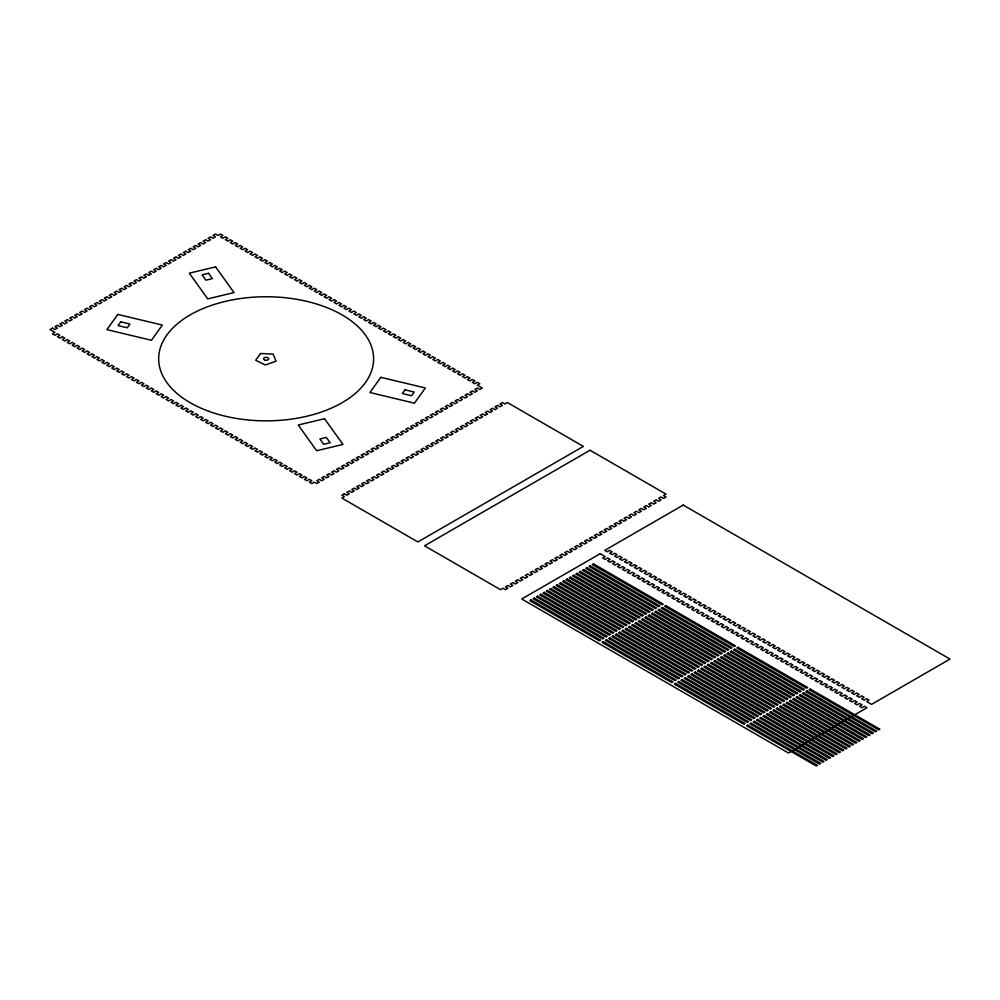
<?xml version="1.0" encoding="UTF-8"?>
<svg xmlns="http://www.w3.org/2000/svg" width="1000" height="1000" viewBox="0 0 1000 1000"><rect width="100%" height="100%" fill="white"/><g stroke="black" fill="none" stroke-linecap="round" stroke-linejoin="round"><path stroke-width="1.5" d="M117.812 314.425L106.912 329.625L151.45 340.275L162.35 325.075L117.812 314.425M120.725 321.838L118.062 325.575L127.275 327.775L129.95 324.05L120.725 321.838M260.525 353.512L255.688 360.25L265.287 364.988L276.062 361.175L273.113 354.075L260.525 353.512M380.825 377.325L369.925 392.525L414.462 403.175L425.363 387.975L380.825 377.325M405 389.825L402.325 393.55L411.538 395.75L414.212 392.025L405 389.825M52.475 328.137L50 329.562L54.938 332.413L52.475 333.837L54.938 335.262L57.413 333.837L59.875 335.262L57.413 336.7L59.875 338.125L62.35 336.7L64.825 338.125L62.35 339.55L64.825 340.975L67.287 339.55L69.763 340.975L67.287 342.4L69.763 343.825L72.225 342.4L74.7 343.825L72.225 345.25L74.7 346.675L77.175 345.25L79.638 346.675L77.175 348.1L79.638 349.525L82.112 348.1L84.588 349.525L82.112 350.95L84.588 352.388L87.05 350.95L89.525 352.388L87.05 353.812L89.525 355.238L91.988 353.812L94.462 355.238L91.988 356.662L94.462 358.088L96.938 356.662L99.4 358.088L96.938 359.513L99.4 360.938L101.875 359.513L104.338 360.938L101.875 362.362L104.338 363.787L106.812 362.362L109.288 363.787L106.812 365.213L109.288 366.637L111.75 365.213L114.225 366.637L111.75 368.075L114.225 369.5L116.688 368.075L119.162 369.5L116.688 370.925L119.162 372.35L121.638 370.925L124.1 372.35L121.638 373.775L124.1 375.2L126.575 373.775L129.05 375.2L126.575 376.625L129.05 378.05L131.512 376.625L133.988 378.05L131.512 379.475L133.988 380.9L136.45 379.475L138.925 380.9L136.45 382.325L138.925 383.762L141.4 382.325L143.863 383.762L141.4 385.188L143.863 386.613L146.337 385.188L148.8 386.613L146.337 388.038L148.8 389.462L151.275 388.038L153.75 389.462L151.275 390.887L153.75 392.312L156.213 390.887L158.688 392.312L156.213 393.738L158.688 395.163L161.15 393.738L163.625 395.163L161.15 396.587L163.625 398.013L166.1 396.587L168.562 398.013L166.1 399.45L168.562 400.875L171.038 399.45L173.512 400.875L171.038 402.3L173.512 403.725L175.975 402.3L178.45 403.725L175.975 405.15L178.45 406.575L180.912 405.15L183.388 406.575L180.912 408L183.388 409.425L185.863 408L188.325 409.425L185.863 410.85L188.325 412.275L190.8 410.85L193.263 412.275L190.8 413.7L193.263 415.125L195.738 413.7L198.212 415.125L195.738 416.562L198.212 417.987L200.675 416.562L203.15 417.987L200.675 419.412L203.15 420.838L205.613 419.412L208.088 420.838L205.613 422.262L208.088 423.688L210.562 422.262L213.025 423.688L210.562 425.112L213.025 426.538L215.5 425.112L217.975 426.538L215.5 427.962L217.975 429.387L220.438 427.962L222.913 429.387L220.438 430.812L222.913 432.25L225.375 430.812L227.85 432.25L225.375 433.675L227.85 435.1L230.325 433.675L232.787 435.1L230.325 436.525L232.787 437.95L235.263 436.525L237.725 437.95L235.263 439.375L237.725 440.8L240.2 439.375L242.675 440.8L240.2 442.225L242.675 443.65L245.138 442.225L247.613 443.65L245.138 445.075L247.613 446.5L250.075 445.075L252.55 446.5L250.075 447.938L252.55 449.363L255.025 447.938L257.488 449.363L255.025 450.788L257.488 452.212L259.962 450.788L262.438 452.212L259.962 453.638L262.438 455.062L264.9 453.638L267.375 455.062L264.9 456.488L267.375 457.912L269.837 456.488L272.312 457.912L269.837 459.338L272.312 460.763L274.788 459.338L277.25 460.763L274.788 462.188L277.25 463.625L279.725 462.188L282.188 463.625L279.725 465.05L282.188 466.475L284.662 465.05L287.137 466.475L284.662 467.9L287.137 469.325L289.6 467.9L292.075 469.325L289.6 470.75L292.075 472.175L294.538 470.75L297.013 472.175L294.538 473.6L297.013 475.025L299.488 473.6L301.95 475.025L299.488 476.45L301.95 477.875L304.425 476.45L306.887 477.875L304.425 479.312L306.887 480.737L309.363 479.312L311.837 480.737L309.363 482.163L311.837 483.587L314.3 482.163L316.775 483.587L319.25 482.163L316.775 480.737L319.25 479.312L321.712 480.737L324.188 479.312L321.712 477.875L324.188 476.45L326.65 477.875L329.125 476.45L326.65 475.025L329.125 473.6L331.6 475.025L334.062 473.6L331.6 472.175L334.062 470.75L336.538 472.175L339 470.75L336.538 469.325L339 467.9L341.475 469.325L343.95 467.9L341.475 466.475L343.95 465.05L346.413 466.475L348.888 465.05L346.413 463.625L348.888 462.188L351.35 463.625L353.825 462.188L351.35 460.763L353.825 459.338L356.3 460.763L358.762 459.338L356.3 457.912L358.762 456.488L361.238 457.912L363.713 456.488L361.238 455.062L363.713 453.638L366.175 455.062L368.65 453.638L366.175 452.212L368.65 450.788L371.112 452.212L373.587 450.788L371.112 449.363L373.587 447.938L376.062 449.363L378.525 447.938L376.062 446.5L378.525 445.075L381 446.5L383.462 445.075L381 443.65L383.462 442.225L385.938 443.65L388.413 442.225L385.938 440.8L388.413 439.375L390.875 440.8L393.35 439.375L390.875 437.95L393.35 436.525L395.812 437.95L398.288 436.525L395.812 435.1L398.288 433.675L400.763 435.1L403.225 433.675L400.763 432.25L403.225 430.812L405.7 432.25L408.175 430.812L405.7 429.387L408.175 427.962L410.637 429.387L413.113 427.962L410.637 426.538L413.113 425.112L415.575 426.538L418.05 425.112L415.575 423.688L418.05 422.262L420.525 423.688L422.987 422.262L420.525 420.838L422.987 419.412L425.462 420.838L427.925 419.412L425.462 417.987L427.925 416.562L430.4 417.987L432.875 416.562L430.4 415.125L432.875 413.7L435.337 415.125L437.812 413.7L435.337 412.275L437.812 410.85L440.275 412.275L442.75 410.85L440.275 409.425L442.75 408L445.225 409.425L447.688 408L445.225 406.575L447.688 405.15L450.163 406.575L452.638 405.15L450.163 403.725L452.638 402.3L455.1 403.725L457.575 402.3L455.1 400.875L457.575 399.45L460.037 400.875L462.512 399.45L460.037 398.013L462.512 396.587L464.988 398.013L467.45 396.587L464.988 395.163L467.45 393.738L469.925 395.163L472.388 393.738L469.925 392.312L472.388 390.887L474.862 392.312L477.337 390.887L474.862 389.462L477.337 388.038L479.8 389.462L482.275 388.038L477.337 385.188L479.8 383.762L477.337 382.325L474.862 383.762L472.388 382.325L474.862 380.9L472.388 379.475L469.925 380.9L467.45 379.475L469.925 378.05L467.45 376.625L464.988 378.05L462.512 376.625L464.988 375.2L462.512 373.775L460.037 375.2L457.575 373.775L460.037 372.35L457.575 370.925L455.1 372.35L452.638 370.925L455.1 369.5L452.638 368.075L450.163 369.5L447.688 368.075L450.163 366.637L447.688 365.213L445.225 366.637L442.75 365.213L445.225 363.787L442.75 362.362L440.275 363.787L437.812 362.362L440.275 360.938L437.812 359.513L435.337 360.938L432.875 359.513L435.337 358.088L432.875 356.662L430.4 358.088L427.925 356.662L430.4 355.238L427.925 353.812L425.462 355.238L422.987 353.812L425.462 352.388L422.987 350.95L420.525 352.388L418.05 350.95L420.525 349.525L418.05 348.1L415.575 349.525L413.113 348.1L415.575 346.675L413.113 345.25L410.637 346.675L408.175 345.25L410.637 343.825L408.175 342.4L405.7 343.825L403.225 342.4L405.7 340.975L403.225 339.55L400.763 340.975L398.288 339.55L400.763 338.125L398.288 336.7L395.812 338.125L393.35 336.7L395.812 335.262L393.35 333.837L390.875 335.262L388.413 333.837L390.875 332.413L388.413 330.988L385.938 332.413L383.462 330.988L385.938 329.562L383.462 328.137L381 329.562L378.525 328.137L381 326.712L378.525 325.288L376.062 326.712L373.587 325.288L376.062 323.862L373.587 322.438L371.112 323.862L368.65 322.438L371.112 321.012L368.65 319.587L366.175 321.012L363.713 319.587L366.175 318.15L363.713 316.725L361.238 318.15L358.762 316.725L361.238 315.3L358.762 313.875L356.3 315.3L353.825 313.875L356.3 312.45L353.825 311.025L351.35 312.45L348.888 311.025L351.35 309.6L348.888 308.175L346.413 309.6L343.95 308.175L346.413 306.75L343.95 305.325L341.475 306.75L339 305.325L341.475 303.9L339 302.462L336.538 303.9L334.062 302.462L336.538 301.038L334.062 299.613L331.6 301.038L329.125 299.613L331.6 298.188L329.125 296.762L326.65 298.188L324.188 296.762L326.65 295.338L324.188 293.913L321.712 295.338L319.25 293.913L321.712 292.488L319.25 291.062L316.775 292.488L314.3 291.062L316.775 289.637L314.3 288.212L311.837 289.637L309.363 288.212L311.837 286.775L309.363 285.35L306.887 286.775L304.425 285.35L306.887 283.925L304.425 282.5L301.95 283.925L299.488 282.5L301.95 281.075L299.488 279.65L297.013 281.075L294.538 279.65L297.013 278.225L294.538 276.8L292.075 278.225L289.6 276.8L292.075 275.375L289.6 273.95L287.137 275.375L284.662 273.95L287.137 272.525L284.662 271.087L282.188 272.525L279.725 271.087L282.188 269.662L279.725 268.238L277.25 269.662L274.788 268.238L277.25 266.812L274.788 265.387L272.312 266.812L269.837 265.387L272.312 263.962L269.837 262.538L267.375 263.962L264.9 262.538L267.375 261.112L264.9 259.688L262.438 261.112L259.962 259.688L262.438 258.263L259.962 256.837L257.488 258.263L255.025 256.837L257.488 255.4L255.025 253.975L252.55 255.4L250.075 253.975L252.55 252.55L250.075 251.125L247.613 252.55L245.138 251.125L247.613 249.7L245.138 248.275L242.675 249.7L240.2 248.275L242.675 246.85L240.2 245.425L237.725 246.85L235.263 245.425L237.725 244L235.263 242.575L232.787 244L230.325 242.575L232.787 241.15L230.325 239.725L227.85 241.15L225.375 239.725L227.85 238.287L225.375 236.863L222.913 238.287L220.438 236.863L222.913 235.438L220.438 234.013L217.975 235.438L215.5 234.013L213.025 235.438L215.5 236.863L213.025 238.287L210.562 236.863L208.088 238.287L210.562 239.725L208.088 241.15L205.613 239.725L203.15 241.15L205.613 242.575L203.15 244L200.675 242.575L198.212 244L200.675 245.425L198.212 246.85L195.738 245.425L193.263 246.85L195.738 248.275L193.263 249.7L190.8 248.275L188.325 249.7L190.8 251.125L188.325 252.55L185.863 251.125L183.388 252.55L185.863 253.975L183.388 255.4L180.912 253.975L178.45 255.4L180.912 256.837L178.45 258.263L175.975 256.837L173.512 258.263L175.975 259.688L173.512 261.112L171.038 259.688L168.562 261.112L171.038 262.538L168.562 263.962L166.1 262.538L163.625 263.962L166.1 265.387L163.625 266.812L161.15 265.387L158.688 266.812L161.15 268.238L158.688 269.662L156.213 268.238L153.75 269.662L156.213 271.087L153.75 272.525L151.275 271.087L148.8 272.525L151.275 273.95L148.8 275.375L146.337 273.95L143.863 275.375L146.337 276.8L143.863 278.225L141.4 276.8L138.925 278.225L141.4 279.65L138.925 281.075L136.45 279.65L133.988 281.075L136.45 282.5L133.988 283.925L131.512 282.5L129.05 283.925L131.512 285.35L129.05 286.775L126.575 285.35L124.1 286.775L126.575 288.212L124.1 289.637L121.638 288.212L119.162 289.637L121.638 291.062L119.162 292.488L116.688 291.062L114.225 292.488L116.688 293.913L114.225 295.338L111.75 293.913L109.288 295.338L111.75 296.762L109.288 298.188L106.812 296.762L104.338 298.188L106.812 299.613L104.338 301.038L101.875 299.613L99.4 301.038L101.875 302.462L99.4 303.9L96.938 302.462L94.462 303.9L96.938 305.325L94.462 306.75L91.988 305.325L89.525 306.75L91.988 308.175L89.525 309.6L87.05 308.175L84.588 309.6L87.05 311.025L84.588 312.45L82.112 311.025L79.638 312.45L82.112 313.875L79.638 315.3L77.175 313.875L74.7 315.3L77.175 316.725L74.7 318.15L72.225 316.725L69.763 318.15L72.225 319.587L69.763 321.012L67.287 319.587L64.825 321.012L67.287 322.438L64.825 323.862L62.35 322.438L59.875 323.862L62.35 325.288L59.875 326.712L57.413 325.288L54.938 326.712L57.413 328.137L54.938 329.562L52.475 328.137M344.338 493.8L341.875 495.225L344.338 496.65L341.875 498.075L417.875 541.95L583.375 446.4L507.375 402.525L504.9 403.95L502.438 402.525L499.963 403.95L502.438 405.375L499.963 406.8L497.488 405.375L495.025 406.8L497.488 408.225L495.025 409.663L492.55 408.225L490.075 409.663L492.55 411.087L490.075 412.512L487.612 411.087L485.138 412.512L487.612 413.938L485.138 415.363L482.675 413.938L480.2 415.363L482.675 416.788L480.2 418.212L477.725 416.788L475.262 418.212L477.725 419.637L475.262 421.062L472.788 419.637L470.325 421.062L472.788 422.488L470.325 423.913L467.85 422.488L465.375 423.913L467.85 425.337L465.375 426.775L462.912 425.337L460.438 426.775L462.912 428.2L460.438 429.625L457.975 428.2L455.5 429.625L457.975 431.05L455.5 432.475L453.025 431.05L450.562 432.475L453.025 433.9L450.562 435.325L448.088 433.9L445.613 435.325L448.088 436.75L445.613 438.175L443.15 436.75L440.675 438.175L443.15 439.6L440.675 441.025L438.212 439.6L435.737 441.025L438.212 442.463L435.737 443.888L433.263 442.463L430.8 443.888L433.263 445.312L430.8 446.737L428.325 445.312L425.863 446.737L428.325 448.162L425.863 449.588L423.387 448.162L420.913 449.588L423.387 451.012L420.913 452.438L418.45 451.012L415.975 452.438L418.45 453.862L415.975 455.288L413.512 453.862L411.037 455.288L413.512 456.712L411.037 458.15L408.562 456.712L406.1 458.15L408.562 459.575L406.1 461L403.625 459.575L401.15 461L403.625 462.425L401.15 463.85L398.688 462.425L396.213 463.85L398.688 465.275L396.213 466.7L393.75 465.275L391.275 466.7L393.75 468.125L391.275 469.55L388.8 468.125L386.337 469.55L388.8 470.975L386.337 472.4L383.862 470.975L381.4 472.4L383.862 473.837L381.4 475.262L378.925 473.837L376.45 475.262L378.925 476.688L376.45 478.113L373.988 476.688L371.512 478.113L373.988 479.538L371.512 480.962L369.05 479.538L366.575 480.962L369.05 482.388L366.575 483.812L364.1 482.388L361.637 483.812L364.1 485.238L361.637 486.662L359.162 485.238L356.7 486.662L359.162 488.088L356.7 489.525L354.225 488.088L351.75 489.525L354.225 490.95L351.75 492.375L349.288 490.95L346.812 492.375L349.288 493.8L346.812 495.225L344.338 493.8M590.025 450.25L424.525 545.8L500.538 589.675L503 588.25L505.475 589.675L507.95 588.25L505.475 586.825L507.95 585.4L510.412 586.825L512.888 585.4L510.412 583.975L512.888 582.55L515.35 583.975L517.825 582.55L515.35 581.125L517.825 579.7L520.3 581.125L522.762 579.7L520.3 578.275L522.762 576.838L525.237 578.275L527.712 576.838L525.237 575.413L527.712 573.987L530.175 575.413L532.65 573.987L530.175 572.562L532.65 571.138L535.112 572.562L537.587 571.138L535.112 569.712L537.587 568.288L540.062 569.712L542.525 568.288L540.062 566.862L542.525 565.438L545 566.862L547.463 565.438L545 564.012L547.463 562.587L549.938 564.012L552.413 562.587L549.938 561.15L552.413 559.725L554.875 561.15L557.35 559.725L554.875 558.3L557.35 556.875L559.812 558.3L562.288 556.875L559.812 555.45L562.288 554.025L564.763 555.45L567.225 554.025L564.763 552.6L567.225 551.175L569.7 552.6L572.175 551.175L569.7 549.75L572.175 548.325L574.637 549.75L577.112 548.325L574.637 546.9L577.112 545.462L579.575 546.9L582.05 545.462L579.575 544.038L582.05 542.612L584.525 544.038L586.987 542.612L584.525 541.188L586.987 539.763L589.462 541.188L591.925 539.763L589.462 538.337L591.925 536.912L594.4 538.337L596.875 536.912L594.4 535.487L596.875 534.062L599.338 535.487L601.812 534.062L599.338 532.638L601.812 531.213L604.275 532.638L606.75 531.213L604.275 529.788L606.75 528.35L609.225 529.788L611.688 528.35L609.225 526.925L611.688 525.5L614.163 526.925L616.638 525.5L614.163 524.075L616.638 522.65L619.1 524.075L621.575 522.65L619.1 521.225L621.575 519.8L624.038 521.225L626.512 519.8L624.038 518.375L626.512 516.95L628.987 518.375L631.45 516.95L628.987 515.525L631.45 514.1L633.925 515.525L636.388 514.1L633.925 512.663L636.388 511.238L638.862 512.663L641.338 511.238L638.862 509.812L641.338 508.387L643.8 509.812L646.275 508.387L643.8 506.962L646.275 505.538L648.737 506.962L651.213 505.538L648.737 504.113L651.213 502.688L653.688 504.113L656.15 502.688L653.688 501.262L656.15 499.837L658.625 501.262L661.087 499.837L658.625 498.413L661.087 496.975L663.562 498.413L666.038 496.975L663.562 495.55L666.038 494.125L590.025 450.25M683.225 505.075L604.75 550.375L607.225 551.8L609.688 550.375L612.163 551.8L609.688 553.225L612.163 554.65L614.637 553.225L617.1 554.65L614.637 556.087L617.1 557.513L619.575 556.087L622.038 557.513L619.575 558.938L622.038 560.363L624.513 558.938L626.987 560.363L624.513 561.788L626.987 563.212L629.45 561.788L631.925 563.212L629.45 564.637L631.925 566.062L634.388 564.637L636.862 566.062L634.388 567.487L636.862 568.913L639.338 567.487L641.8 568.913L639.338 570.337L641.8 571.775L644.275 570.337L646.75 571.775L644.275 573.2L646.75 574.625L649.212 573.2L651.688 574.625L649.212 576.05L651.688 577.475L654.15 576.05L656.625 577.475L654.15 578.9L656.625 580.325L659.1 578.9L661.562 580.325L659.1 581.75L661.562 583.175L664.038 581.75L666.5 583.175L664.038 584.6L666.5 586.025L668.975 584.6L671.45 586.025L668.975 587.45L671.45 588.888L673.913 587.45L676.388 588.888L673.913 590.312L676.388 591.737L678.85 590.312L681.325 591.737L678.85 593.162L681.325 594.587L683.8 593.162L686.263 594.587L683.8 596.013L686.263 597.438L688.737 596.013L691.213 597.438L688.737 598.862L691.213 600.288L693.675 598.862L696.15 600.288L693.675 601.712L696.15 603.138L698.612 601.712L701.087 603.138L698.612 604.575L701.087 606L703.562 604.575L706.025 606L703.562 607.425L706.025 608.85L708.5 607.425L710.962 608.85L708.5 610.275L710.962 611.7L713.438 610.275L715.913 611.7L713.438 613.125L715.913 614.55L718.375 613.125L720.85 614.55L718.375 615.975L720.85 617.4L723.312 615.975L725.788 617.4L723.312 618.825L725.788 620.262L728.263 618.825L730.725 620.262L728.263 621.688L730.725 623.112L733.2 621.688L735.662 623.112L733.2 624.538L735.662 625.962L738.138 624.538L740.612 625.962L738.138 627.388L740.612 628.812L743.075 627.388L745.55 628.812L743.075 630.237L745.55 631.663L748.025 630.237L750.487 631.663L748.025 633.088L750.487 634.513L752.962 633.088L755.425 634.513L752.962 635.95L755.425 637.375L757.9 635.95L760.375 637.375L757.9 638.8L760.375 640.225L762.837 638.8L765.312 640.225L762.837 641.65L765.312 643.075L767.775 641.65L770.25 643.075L767.775 644.5L770.25 645.925L772.725 644.5L775.188 645.925L772.725 647.35L775.188 648.775L777.663 647.35L780.125 648.775L777.663 650.2L780.125 651.637L782.6 650.2L785.075 651.637L782.6 653.062L785.075 654.488L787.537 653.062L790.013 654.488L787.537 655.913L790.013 657.337L792.487 655.913L794.95 657.337L792.487 658.763L794.95 660.188L797.425 658.763L799.887 660.188L797.425 661.612L799.887 663.037L802.362 661.612L804.837 663.037L802.362 664.463L804.837 665.888L807.3 664.463L809.775 665.888L807.3 667.312L809.775 668.75L812.237 667.312L814.712 668.75L812.237 670.175L814.712 671.6L817.188 670.175L819.65 671.6L817.188 673.025L819.65 674.45L822.125 673.025L824.587 674.45L822.125 675.875L824.587 677.3L827.062 675.875L829.538 677.3L827.062 678.725L829.538 680.15L832 678.725L834.475 680.15L832 681.575L834.475 683L836.95 681.575L839.412 683L836.95 684.438L839.412 685.863L841.888 684.438L844.35 685.863L841.888 687.288L844.35 688.713L846.825 687.288L849.3 688.713L846.825 690.138L849.3 691.562L851.762 690.138L854.237 691.562L851.762 692.987L854.237 694.412L856.7 692.987L859.175 694.412L856.7 695.837L859.175 697.262L861.65 695.837L864.112 697.262L861.65 698.688L864.112 700.125L866.587 698.688L869.05 700.125L866.587 701.55L871.525 704.4L950 659.087L683.225 505.075M600.2 553.7L521.725 599L788.5 753.025L866.975 707.712L864.5 706.287L862.038 707.712L859.562 706.287L862.038 704.862L859.562 703.438L857.087 704.862L854.625 703.438L857.087 702.013L854.625 700.588L852.15 702.013L849.688 700.588L852.15 699.163L849.688 697.738L847.212 699.163L844.737 697.738L847.212 696.312L844.737 694.887L842.275 696.312L839.8 694.887L842.275 693.45L839.8 692.025L837.337 693.45L834.862 692.025L837.337 690.6L834.862 689.175L832.387 690.6L829.925 689.175L832.387 687.75L829.925 686.325L827.45 687.75L824.987 686.325L827.45 684.9L824.987 683.475L822.513 684.9L820.037 683.475L822.513 682.05L820.037 680.625L817.575 682.05L815.1 680.625L817.575 679.2L815.1 677.763L812.625 679.2L810.163 677.763L812.625 676.338L810.163 674.912L807.688 676.338L805.225 674.912L807.688 673.487L805.225 672.062L802.75 673.487L800.275 672.062L802.75 670.638L800.275 669.212L797.812 670.638L795.337 669.212L797.812 667.788L795.337 666.363L792.875 667.788L790.4 666.363L792.875 664.938L790.4 663.512L787.925 664.938L785.462 663.512L787.925 662.075L785.462 660.65L782.987 662.075L780.525 660.65L782.987 659.225L780.525 657.8L778.05 659.225L775.575 657.8L778.05 656.375L775.575 654.95L773.112 656.375L770.638 654.95L773.112 653.525L770.638 652.1L768.162 653.525L765.7 652.1L768.162 650.675L765.7 649.25L763.225 650.675L760.763 649.25L763.225 647.825L760.763 646.388L758.288 647.825L755.812 646.388L758.288 644.963L755.812 643.538L753.35 644.963L750.875 643.538L753.35 642.113L750.875 640.688L748.413 642.113L745.938 640.688L748.413 639.263L745.938 637.837L743.462 639.263L741 637.837L743.462 636.413L741 634.987L738.525 636.413L736.062 634.987L738.525 633.562L736.062 632.137L733.587 633.562L731.112 632.137L733.587 630.712L731.112 629.275L728.65 630.712L726.175 629.275L728.65 627.85L726.175 626.425L723.7 627.85L721.237 626.425L723.7 625L721.237 623.575L718.763 625L716.3 623.575L718.763 622.15L716.3 620.725L713.825 622.15L711.35 620.725L713.825 619.3L711.35 617.875L708.888 619.3L706.413 617.875L708.888 616.45L706.413 615.025L703.95 616.45L701.475 615.025L703.95 613.587L701.475 612.163L699 613.587L696.538 612.163L699 610.737L696.538 609.312L694.062 610.737L691.6 609.312L694.062 607.888L691.6 606.462L689.125 607.888L686.65 606.462L689.125 605.037L686.65 603.612L684.188 605.037L681.712 603.612L684.188 602.188L681.712 600.763L679.237 602.188L676.775 600.763L679.237 599.338L676.775 597.9L674.3 599.338L671.838 597.9L674.3 596.475L671.838 595.05L669.362 596.475L666.888 595.05L669.362 593.625L666.888 592.2L664.425 593.625L661.95 592.2L664.425 590.775L661.95 589.35L659.488 590.775L657.013 589.35L659.488 587.925L657.013 586.5L654.538 587.925L652.075 586.5L654.538 585.075L652.075 583.65L649.6 585.075L647.138 583.65L649.6 582.212L647.138 580.788L644.663 582.212L642.188 580.788L644.663 579.362L642.188 577.938L639.725 579.362L637.25 577.938L639.725 576.512L637.25 575.087L634.775 576.512L632.312 575.087L634.775 573.663L632.312 572.238L629.837 573.663L627.375 572.238L629.837 570.812L627.375 569.388L624.9 570.812L622.425 569.388L624.9 567.962L622.425 566.525L619.963 567.962L617.487 566.525L619.963 565.1L617.487 563.675L615.025 565.1L612.55 563.675L615.025 562.25L612.55 560.825L610.075 562.25L607.612 560.825L610.075 559.4L607.612 557.975L605.138 559.4L602.675 557.975L605.138 556.55L600.2 553.7M531.038 599.963L529.85 600.65L599.45 640.825L600.638 640.15L531.038 599.963M534.325 598.062L533.138 598.75L602.75 638.925L603.925 638.25L534.325 598.062M537.612 596.163L536.425 596.85L606.038 637.038L607.212 636.35L537.612 596.163M540.9 594.263L539.725 594.95L609.325 635.138L610.5 634.45L540.9 594.263M544.188 592.362L543.013 593.05L612.612 633.237L613.787 632.55L544.188 592.362M547.475 590.475L546.3 591.15L615.9 631.337L617.075 630.65L547.475 590.475M550.763 588.575L549.587 589.25L619.188 629.438L620.363 628.75L550.763 588.575M554.05 586.675L552.875 587.35L622.475 627.537L623.663 626.862L554.05 586.675M557.337 584.775L556.163 585.462L625.763 625.638L626.95 624.963L557.337 584.775M560.638 582.875L559.45 583.562L629.05 623.737L630.237 623.062L560.638 582.875M563.925 580.975L562.737 581.663L632.337 621.838L633.525 621.163L563.925 580.975M567.212 579.075L566.025 579.763L635.625 619.95L636.812 619.263L567.212 579.075M570.5 577.175L569.312 577.863L638.913 618.05L640.1 617.362L570.5 577.175M573.787 575.275L572.6 575.962L642.2 616.15L643.388 615.462L573.787 575.275M577.075 573.387L575.887 574.062L645.487 614.25L646.675 613.562L577.075 573.387M580.363 571.487L579.175 572.163L648.775 612.35L649.963 611.663L580.363 571.487M583.65 569.587L582.463 570.262L652.075 610.45L653.25 609.775L583.65 569.587M586.938 567.688L585.763 568.375L655.362 608.55L656.538 607.875L586.938 567.688M590.225 565.788L589.05 566.475L658.65 606.65L659.825 605.975L590.225 565.788M593.513 563.888L592.337 564.575L661.938 604.763L663.112 604.075L593.513 563.888M603.3 641.675L602.112 642.362L671.712 682.55L672.9 681.862L603.3 641.675M606.587 639.788L605.4 640.462L675 680.65L676.188 679.963L606.587 639.788M609.875 637.888L608.688 638.562L678.288 678.75L679.475 678.062L609.875 637.888M613.162 635.988L611.975 636.663L681.575 676.85L682.763 676.175L613.162 635.988M616.45 634.087L615.262 634.775L684.875 674.95L686.05 674.275L616.45 634.087M619.738 632.188L618.55 632.875L688.162 673.05L689.338 672.375L619.738 632.188M623.025 630.288L621.85 630.975L691.45 671.162L692.625 670.475L623.025 630.288M626.312 628.387L625.138 629.075L694.737 669.262L695.913 668.575L626.312 628.387M629.6 626.487L628.425 627.175L698.025 667.362L699.2 666.675L629.6 626.487M632.888 624.6L631.712 625.275L701.312 665.462L702.487 664.775L632.888 624.6M636.175 622.7L635 623.375L704.6 663.562L705.788 662.875L636.175 622.7M639.475 620.8L638.288 621.475L707.887 661.663L709.075 660.975L639.475 620.8M642.763 618.9L641.575 619.587L711.175 659.762L712.362 659.087L642.763 618.9M646.05 617L644.862 617.688L714.463 657.862L715.65 657.188L646.05 617M649.338 615.1L648.15 615.788L717.75 655.962L718.938 655.288L649.338 615.1M652.625 613.2L651.438 613.888L721.038 654.075L722.225 653.388L652.625 613.2M655.913 611.3L654.725 611.987L724.325 652.175L725.512 651.488L655.913 611.3M659.2 609.4L658.012 610.087L727.613 650.275L728.8 649.587L659.2 609.4M662.487 607.513L661.3 608.188L730.913 648.375L732.087 647.688L662.487 607.513M665.775 605.612L664.587 606.287L734.2 646.475L735.375 645.788L665.775 605.612M675.562 683.4L674.375 684.087L743.975 724.262L745.163 723.587L675.562 683.4M678.85 681.5L677.663 682.188L747.262 722.362L748.45 721.688L678.85 681.5M682.138 679.6L680.95 680.288L750.55 720.475L751.737 719.788L682.138 679.6M685.425 677.7L684.237 678.388L753.838 718.575L755.025 717.887L685.425 677.7M688.713 675.8L687.525 676.488L757.125 716.675L758.312 715.987L688.713 675.8M692 673.913L690.812 674.587L760.413 714.775L761.6 714.087L692 673.913M695.288 672.013L694.1 672.688L763.7 712.875L764.887 712.188L695.288 672.013M698.575 670.113L697.387 670.788L767 710.975L768.175 710.3L698.575 670.113M701.862 668.213L700.688 668.9L770.288 709.075L771.462 708.4L701.862 668.213M705.15 666.312L703.975 667L773.575 707.175L774.75 706.5L705.15 666.312M708.438 664.412L707.262 665.1L776.862 705.288L778.037 704.6L708.438 664.412M711.725 662.513L710.55 663.2L780.15 703.388L781.325 702.7L711.725 662.513M715.013 660.612L713.838 661.3L783.438 701.488L784.625 700.8L715.013 660.612M718.3 658.725L717.125 659.4L786.725 699.587L787.913 698.9L718.3 658.725M721.6 656.825L720.413 657.5L790.013 697.688L791.2 697L721.6 656.825M724.887 654.925L723.7 655.6L793.3 695.788L794.488 695.1L724.887 654.925M728.175 653.025L726.988 653.713L796.587 693.888L797.775 693.213L728.175 653.025M731.462 651.125L730.275 651.812L799.875 691.988L801.062 691.312L731.462 651.125M734.75 649.225L733.562 649.912L803.162 690.088L804.35 689.412L734.75 649.225M738.037 647.325L736.85 648.012L806.45 688.2L807.638 687.513L738.037 647.325M747.812 725.125L746.637 725.8L816.237 765.987L817.412 765.3L747.812 725.125M751.1 723.225L749.925 723.9L819.525 764.087L820.713 763.4L751.1 723.225M754.388 721.325L753.213 722L822.812 762.188L824 761.5L754.388 721.325M757.688 719.425L756.5 720.1L826.1 760.288L827.288 759.613L757.688 719.425M760.975 717.525L759.788 718.213L829.388 758.388L830.575 757.712L760.975 717.525M764.262 715.625L763.075 716.312L832.675 756.488L833.863 755.812L764.262 715.625M767.55 713.725L766.363 714.412L835.962 754.6L837.15 753.913L767.55 713.725M770.837 711.825L769.65 712.513L839.25 752.7L840.438 752.013L770.837 711.825M774.125 709.925L772.938 710.612L842.537 750.8L843.725 750.113L774.125 709.925M777.412 708.037L776.225 708.713L845.825 748.9L847.013 748.213L777.412 708.037M780.7 706.137L779.513 706.812L849.125 747L850.3 746.312L780.7 706.137M783.988 704.237L782.812 704.912L852.412 745.1L853.587 744.425L783.988 704.237M787.275 702.337L786.1 703.025L855.7 743.2L856.875 742.525L787.275 702.337M790.562 700.438L789.388 701.125L858.988 741.3L860.163 740.625L790.562 700.438M793.85 698.538L792.675 699.225L862.275 739.412L863.45 738.725L793.85 698.538M797.138 696.637L795.962 697.325L865.562 737.513L866.75 736.825L797.138 696.637M800.425 694.737L799.25 695.425L868.85 735.612L870.037 734.925L800.425 694.737M803.725 692.85L802.537 693.525L872.138 733.713L873.325 733.025L803.725 692.85M807.013 690.95L805.825 691.625L875.425 731.812L876.612 731.125L807.013 690.95M810.3 689.05L809.112 689.725L878.713 729.912L879.9 729.225L810.3 689.05M215.6 266.875L189.288 273.163L207.725 298.875L234.05 292.587L215.6 266.875M208.575 273.312L202.125 274.85L205.95 280.175L212.4 278.625L208.575 273.312M324.538 418.713L298.225 425.012L316.675 450.725L342.987 444.438L324.538 418.713M326.325 437.425L319.875 438.963L323.688 444.288L330.15 442.75L326.325 437.425M209.1 411.4A107.487 62.062 0 0 0 373.55 361.012A107.487 62.062 0 0 0 215.75 303.988A107.487 62.062 0 0 0 209.1 411.4M264.85 360.087A2.575 1.487 0 0 0 268.712 358.8A2.575 1.487 0 0 0 264.85 357.512A2.575 1.487 0 0 0 264.85 360.087"/></g></svg>
